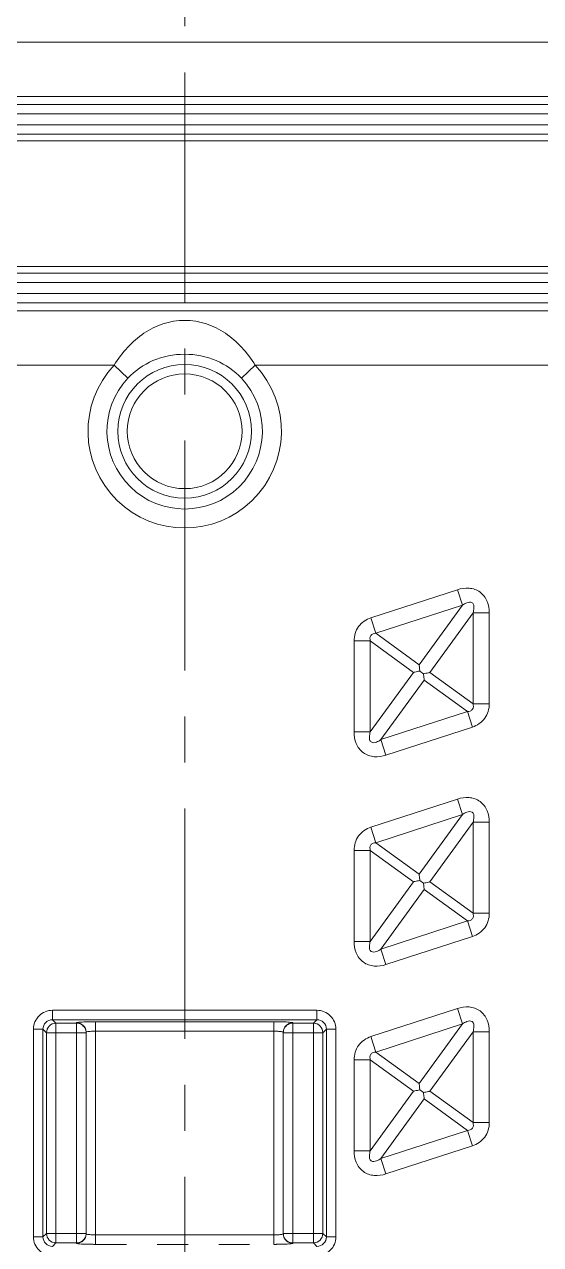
# Model space of a CAD drawing. Header units: millimetres. Extents: x 1815 to 2350, y 526 to 985.
# Drawn here: x 2005.5 to 2032.9, y 780.2 to 844.9 of the extents above; entities that cross this region are included whole.
import ezdxf

# ---------------------------------------------------------------- set-up
doc = ezdxf.new("R2010")
doc.units = ezdxf.units.MM
doc.header["$LTSCALE"] = 16.334999
doc.linetypes.add('CENTER', pattern=[0.6, 0.375, -0.075, 0.075, -0.075])
doc.linetypes.add('HIDDEN', pattern=[0.2, 0.1, -0.1])
doc.layers.get('0').update_dxf_attribs({"lineweight": 18})
doc.layers.add('DEFAULT_2', color=8, linetype='HIDDEN', lineweight=18)

msp = doc.modelspace()

# ---------------------------------------------------------------- linework, layer by layer
at = {"color": 1, "linetype": 'CENTER', "ltscale": 1.990327}
msp.add_line((2013.998, 596.071), (2013.998, 941.071), dxfattribs=at)
at = {"color": 7, "linetype": 'Continuous'}
for p, q in [((2034.098, 843.949), (1993.898, 843.949)), ((1993.898, 841.065), (2034.098, 841.065)), ((2034.098, 840.65), (1993.898, 840.65)), ((1993.898, 840.149), (2034.098, 840.149)), ((2034.098, 839.57), (1993.898, 839.57)), ((1993.898, 839.07), (2034.098, 839.07)), ((2034.098, 838.726), (1993.898, 838.726)), ((1993.898, 832.056), (2034.098, 832.056)), ((2034.098, 831.713), (1993.898, 831.713)), ((1993.898, 831.212), (2034.098, 831.212)), ((2034.098, 830.634), (1993.898, 830.634)), ((1993.898, 830.133), (2034.098, 830.133)), ((1993.898, 829.718), (2034.098, 829.718)), ((1996.922, 826.834), (2010.257, 826.834)), ((2010.99, 826.148), (2010.257, 826.834)), ((2017.007, 826.148), (2017.739, 826.834)), ((2017.739, 826.834), (2034.098, 826.834)), ((2023.87, 813.447), (2028.453, 814.936)), ((2028.453, 814.936), (2028.719, 814.117)), ((2024.136, 812.628), (2028.719, 814.117)), ((2026.428, 810.963), (2028.719, 814.117)), ((2024.136, 812.628), (2023.87, 813.447)), ((2029.283, 813.707), (2026.992, 810.553)), ((2029.283, 813.707), (2029.283, 808.888)), ((2029.283, 813.707), (2030.145, 813.707)), ((2030.145, 808.888), (2030.145, 813.707)), ((2022.977, 812.218), (2022.977, 807.399)), ((2023.838, 812.218), (2022.977, 812.218)), ((2023.838, 807.399), (2023.838, 812.218)), ((2026.13, 810.553), (2023.838, 812.218)), ((2024.136, 812.628), (2026.428, 810.963)), ((2023.838, 807.399), (2026.13, 810.553)), ((2026.694, 810.143), (2024.403, 806.99)), ((2026.657, 810.483), (2026.465, 810.623)), ((2028.985, 808.479), (2026.694, 810.143)), ((2026.992, 810.553), (2029.283, 808.888)), ((2029.283, 808.888), (2030.145, 808.888)), ((2028.985, 808.479), (2024.403, 806.99)), ((2028.985, 808.479), (2029.252, 807.659)), ((2029.252, 807.659), (2024.669, 806.17)), ((2023.838, 807.399), (2022.977, 807.399)), ((2024.669, 806.17), (2024.403, 806.99)), ((2023.87, 802.352), (2028.453, 803.841)), ((2028.453, 803.841), (2028.719, 803.021)), ((2024.136, 801.532), (2028.719, 803.021)), ((2026.428, 799.867), (2028.719, 803.021)), ((2029.283, 802.611), (2026.992, 799.458)), ((2029.283, 802.611), (2029.283, 797.793)), ((2029.283, 802.611), (2030.145, 802.611)), ((2030.145, 797.793), (2030.145, 802.611)), ((2024.136, 801.532), (2023.87, 802.352)), ((2022.977, 801.122), (2022.977, 796.304)), ((2023.838, 801.122), (2022.977, 801.122)), ((2023.838, 796.304), (2023.838, 801.122)), ((2026.13, 799.458), (2023.838, 801.122)), ((2024.136, 801.532), (2026.428, 799.867)), ((2023.838, 796.304), (2026.13, 799.458)), ((2026.465, 799.527), (2026.657, 799.388)), ((2026.992, 799.458), (2029.283, 797.793)), ((2026.694, 799.048), (2024.403, 795.894)), ((2028.985, 797.383), (2026.694, 799.048)), ((2028.985, 797.383), (2024.403, 795.894)), ((2028.985, 797.383), (2029.252, 796.563)), ((2029.283, 797.793), (2030.145, 797.793)), ((2029.252, 796.563), (2024.669, 795.074)), ((2023.838, 796.304), (2022.977, 796.304)), ((2024.669, 795.074), (2024.403, 795.894)), ((2023.87, 791.256), (2028.453, 792.745)), ((2028.453, 792.745), (2028.719, 791.926)), ((2006.988, 792.151), (2006.988, 792.653)), ((2021.009, 792.653), (2006.988, 792.653)), ((2006.988, 792.151), (2007.175, 791.964)), ((2006.988, 792.151), (2021.009, 792.151)), ((2018.722, 792.043), (2009.274, 792.043)), ((2009.275, 780.249), (2009.275, 792.043)), ((2018.722, 792.043), (2018.722, 780.249)), ((2020.822, 791.964), (2021.009, 792.151)), ((2021.009, 792.653), (2021.009, 792.151)), ((2005.984, 791.649), (2005.984, 780.643)), ((2005.984, 791.649), (2006.486, 791.649)), ((2006.486, 780.643), (2006.486, 791.649)), ((2006.673, 791.462), (2006.486, 791.649)), ((2006.673, 791.462), (2006.673, 780.83)), ((2006.673, 791.462), (2008.705, 791.462)), ((2007.175, 780.328), (2007.175, 791.964)), ((2008.27, 791.964), (2007.175, 791.964)), ((2008.27, 791.991), (2008.27, 780.302)), ((2008.772, 791.489), (2008.772, 780.804)), ((2009.275, 791.541), (2018.722, 791.541)), ((2019.224, 780.804), (2019.224, 791.489)), ((2019.224, 791.462), (2021.324, 791.462)), ((2019.727, 780.302), (2019.727, 791.991)), ((2020.822, 791.964), (2019.727, 791.964)), ((2020.822, 791.964), (2020.822, 780.328)), ((2021.511, 791.649), (2021.324, 791.462)), ((2021.324, 780.83), (2021.324, 791.462)), ((2021.511, 791.649), (2021.511, 780.643)), ((2021.511, 791.649), (2022.013, 791.649)), ((2022.013, 780.643), (2022.013, 791.649)), ((2024.136, 790.437), (2028.719, 791.926)), ((2026.428, 788.772), (2028.719, 791.926)), ((2029.283, 791.516), (2026.992, 788.362)), ((2029.283, 791.516), (2029.283, 786.697)), ((2029.283, 791.516), (2030.145, 791.516)), ((2030.145, 786.697), (2030.145, 791.516)), ((2024.136, 790.437), (2023.87, 791.256)), ((2024.136, 790.437), (2026.428, 788.772)), ((2022.977, 790.027), (2022.977, 785.208)), ((2023.838, 790.027), (2022.977, 790.027)), ((2023.838, 785.208), (2023.838, 790.027)), ((2026.13, 788.362), (2023.838, 790.027)), ((2023.838, 785.208), (2026.13, 788.362)), ((2026.657, 788.292), (2026.465, 788.432)), ((2026.992, 788.362), (2029.283, 786.697)), ((2026.694, 787.952), (2024.403, 784.798)), ((2028.985, 786.287), (2026.694, 787.952)), ((2028.985, 786.287), (2024.403, 784.798)), ((2028.985, 786.287), (2029.252, 785.468)), ((2029.283, 786.697), (2030.145, 786.697)), ((2023.838, 785.208), (2022.977, 785.208)), ((2029.252, 785.468), (2024.669, 783.979)), ((2024.669, 783.979), (2024.403, 784.798)), ((2006.486, 780.643), (2005.984, 780.643)), ((2006.486, 780.643), (2006.673, 780.83)), ((2008.772, 780.83), (2006.673, 780.83)), ((2018.722, 780.751), (2009.275, 780.751)), ((2021.324, 780.83), (2019.292, 780.83)), ((2021.324, 780.83), (2021.511, 780.643)), ((2022.013, 780.643), (2021.511, 780.643)), ((2007.175, 780.328), (2006.988, 780.141)), ((2007.175, 780.328), (2008.27, 780.328)), ((2019.727, 780.328), (2020.822, 780.328)), ((2021.009, 780.141), (2020.822, 780.328))]:
    msp.add_line(p, q, dxfattribs=at)
for centre, radius in [((2013.998, 771.071), 101.783), ((2013.998, 823.331), 3.542), ((2013.998, 823.331), 3.04)]:
    msp.add_circle(centre, radius, dxfattribs=at)
for centre, radius, start, end in [((2013.998, 771.071), 104.542, 91.10143, 88.88734), ((2013.998, 771.071), 104.092, 91.10644, 88.8863), ((2013.998, 771.071), 103.581, 91.11024, 88.88976), ((2013.998, 771.071), 104.725, 119.08004, 61.11754), ((2013.998, 823.331), 5.125, 136.88974, 43.1107), ((2013.998, 823.331), 4.119, 136.88856, 43.11144), ((2006.987, 791.65), 1.003, 89.96754, 180.03206), ((2009.018, 783.269), 8.771, 91.80233, 92.96939), ((2009.176, 778.691), 13.351, 91.24255, 91.86342), ((2009.266, 774.456), 17.587, 89.97286, 91.23508), ((2018.724, 773.801), 18.242, 88.7876, 90.00447), ((2021.009, 791.65), 1.003, 359.96754, 90.03206), ((2007.176, 791.461), 0.503, 90.17223, 179.82777), ((2008.271, 791.489), 0.501, 0.00359, 89.95859), ((2019.726, 791.489), 0.501, 90.04158, 179.99644), ((2020.82, 791.461), 0.503, 0.17221, 89.82779), ((2006.987, 780.643), 1.003, 179.9666, 270.03303), ((2007.176, 780.832), 0.503, 180.17221, 269.82779), ((2008.271, 780.804), 0.501, 270.04158, 359.99644), ((2019.726, 780.804), 0.501, 180.00359, 269.95859), ((2020.82, 780.832), 0.503, 270.17221, 359.82779), ((2021.009, 780.643), 1.003, 269.9666, 0.03302), ((2018.82, 793.601), 13.351, 271.24255, 271.86342), ((2018.978, 789.023), 8.771, 271.80233, 272.96939)]:
    msp.add_arc(centre, radius, start, end, dxfattribs=at)
for points, knots in [([(2017.74, 826.834), (2017.533, 827.171), (2017.06, 827.793), (2016.191, 828.557), (2015.157, 829.08), (2013.998, 829.272), (2012.839, 829.08), (2011.806, 828.557), (2010.935, 827.794), (2010.467, 827.169), (2010.257, 826.834)], [0, 0, 0, 0, 1.18892, 2.330692, 3.452907, 4.627662, 5.801382, 6.922946, 8.064691, 9.253816, 9.253816, 9.253816, 9.253816]), ([(2017.007, 826.148), (2016.637, 826.543), (2015.691, 827.196), (2013.996, 827.524), (2012.303, 827.195), (2011.358, 826.542), (2010.99, 826.148)], [0, 0, 0, 0, 1.630862, 3.35284, 5.073744, 6.70121, 6.70121, 6.70121, 6.70121]), ([(2028.453, 814.936), (2028.65, 815), (2029.07, 815.069), (2029.692, 814.862), (2030.08, 814.335), (2030.145, 813.914), (2030.145, 813.707)], [0, 0, 0, 0, 0.627055, 1.250397, 1.873706, 2.500745, 2.500745, 2.500745, 2.500745]), ([(2029.283, 813.707), (2029.308, 813.795), (2029.337, 813.932), (2029.329, 814.119), (2029.252, 814.258), (2029.097, 814.288), (2028.96, 814.249), (2028.834, 814.191), (2028.756, 814.142), (2028.719, 814.117)], [0, 0, 0, 0, 0.275252, 0.41663, 0.563149, 0.709777, 0.851292, 0.989891, 1.127052, 1.127052, 1.127052, 1.127052]), ([(2022.977, 812.218), (2022.977, 812.485), (2023.137, 813.041), (2023.616, 813.365), (2023.87, 813.447)], [0, 0, 0, 0, 0.81101, 1.622691, 1.622691, 1.622691, 1.622691]), ([(2023.838, 812.218), (2023.826, 812.265), (2023.81, 812.365), (2023.854, 812.519), (2023.987, 812.61), (2024.087, 812.625), (2024.136, 812.628)], [0, 0, 0, 0, 0.1475876, 0.3016474, 0.455643, 0.6032034, 0.6032034, 0.6032034, 0.6032034]), ([(2026.465, 810.623), (2026.46, 810.655), (2026.445, 810.768), (2026.433, 810.881), (2026.428, 810.963)], [0, 0, 0, 0, 0.0959613, 0.3421453, 0.3421453, 0.3421453, 0.3421453]), ([(2026.13, 810.553), (2026.154, 810.559), (2026.265, 810.586), (2026.377, 810.608), (2026.465, 810.623)], [0, 0, 0, 0, 0.0753424, 0.3421458, 0.3421458, 0.3421458, 0.3421458]), ([(2026.992, 810.553), (2026.967, 810.547), (2026.856, 810.52), (2026.744, 810.499), (2026.657, 810.483)], [0, 0, 0, 0, 0.0753424, 0.3421458, 0.3421458, 0.3421458, 0.3421458]), ([(2026.694, 810.143), (2026.692, 810.168), (2026.683, 810.282), (2026.669, 810.395), (2026.657, 810.483)], [0, 0, 0, 0, 0.075342, 0.3421457, 0.3421457, 0.3421457, 0.3421457]), ([(2029.283, 808.888), (2029.296, 808.841), (2029.312, 808.741), (2029.267, 808.587), (2029.134, 808.497), (2029.034, 808.481), (2028.985, 808.479)], [0, 0, 0, 0, 0.1475876, 0.3016474, 0.455643, 0.6032034, 0.6032034, 0.6032034, 0.6032034]), ([(2030.145, 808.888), (2030.145, 808.621), (2029.985, 808.066), (2029.506, 807.742), (2029.252, 807.659)], [0, 0, 0, 0, 0.81101, 1.622691, 1.622691, 1.622691, 1.622691]), ([(2024.669, 806.17), (2024.471, 806.106), (2024.051, 806.037), (2023.43, 806.244), (2023.041, 806.771), (2022.977, 807.192), (2022.977, 807.399)], [0, 0, 0, 0, 0.627055, 1.250397, 1.873706, 2.500745, 2.500745, 2.500745, 2.500745]), ([(2023.838, 807.399), (2023.813, 807.312), (2023.785, 807.174), (2023.793, 806.987), (2023.869, 806.849), (2024.024, 806.818), (2024.161, 806.857), (2024.287, 806.915), (2024.365, 806.964), (2024.403, 806.99)], [0, 0, 0, 0, 0.275252, 0.41663, 0.563149, 0.709777, 0.851292, 0.989891, 1.127052, 1.127052, 1.127052, 1.127052]), ([(2028.453, 803.841), (2028.65, 803.905), (2029.07, 803.974), (2029.692, 803.767), (2030.08, 803.24), (2030.145, 802.819), (2030.145, 802.611)], [0, 0, 0, 0, 0.627055, 1.250397, 1.873706, 2.500745, 2.500745, 2.500745, 2.500745]), ([(2029.283, 802.611), (2029.308, 802.699), (2029.337, 802.836), (2029.329, 803.024), (2029.252, 803.162), (2029.097, 803.193), (2028.96, 803.154), (2028.834, 803.096), (2028.756, 803.047), (2028.719, 803.021)], [0, 0, 0, 0, 0.275252, 0.41663, 0.563149, 0.709777, 0.851292, 0.989891, 1.127052, 1.127052, 1.127052, 1.127052]), ([(2022.977, 801.122), (2022.977, 801.389), (2023.137, 801.945), (2023.616, 802.269), (2023.87, 802.352)], [0, 0, 0, 0, 0.81101, 1.622691, 1.622691, 1.622691, 1.622691]), ([(2023.838, 801.122), (2023.826, 801.17), (2023.81, 801.27), (2023.854, 801.424), (2023.987, 801.514), (2024.087, 801.53), (2024.136, 801.532)], [0, 0, 0, 0, 0.1475876, 0.3016474, 0.455643, 0.6032034, 0.6032034, 0.6032034, 0.6032034]), ([(2026.428, 799.867), (2026.429, 799.842), (2026.438, 799.729), (2026.452, 799.615), (2026.465, 799.527)], [0, 0, 0, 0, 0.075342, 0.3421457, 0.3421457, 0.3421457, 0.3421457]), ([(2026.13, 799.458), (2026.154, 799.464), (2026.265, 799.49), (2026.377, 799.512), (2026.465, 799.527)], [0, 0, 0, 0, 0.0753424, 0.3421458, 0.3421458, 0.3421458, 0.3421458]), ([(2026.992, 799.458), (2026.967, 799.451), (2026.856, 799.425), (2026.744, 799.403), (2026.657, 799.388)], [0, 0, 0, 0, 0.0753424, 0.3421458, 0.3421458, 0.3421458, 0.3421458]), ([(2026.657, 799.388), (2026.661, 799.356), (2026.677, 799.243), (2026.688, 799.13), (2026.694, 799.048)], [0, 0, 0, 0, 0.0959613, 0.3421453, 0.3421453, 0.3421453, 0.3421453]), ([(2029.283, 797.793), (2029.296, 797.746), (2029.312, 797.646), (2029.267, 797.491), (2029.134, 797.401), (2029.034, 797.385), (2028.985, 797.383)], [0, 0, 0, 0, 0.1475876, 0.3016474, 0.455643, 0.6032034, 0.6032034, 0.6032034, 0.6032034]), ([(2030.145, 797.793), (2030.145, 797.526), (2029.985, 796.97), (2029.506, 796.646), (2029.252, 796.563)], [0, 0, 0, 0, 0.81101, 1.622691, 1.622691, 1.622691, 1.622691]), ([(2024.669, 795.074), (2024.471, 795.01), (2024.051, 794.941), (2023.43, 795.148), (2023.041, 795.676), (2022.977, 796.096), (2022.977, 796.304)], [0, 0, 0, 0, 0.627055, 1.250397, 1.873706, 2.500745, 2.500745, 2.500745, 2.500745]), ([(2023.838, 796.304), (2023.813, 796.216), (2023.785, 796.079), (2023.793, 795.891), (2023.869, 795.753), (2024.024, 795.722), (2024.161, 795.761), (2024.287, 795.82), (2024.365, 795.868), (2024.403, 795.894)], [0, 0, 0, 0, 0.275252, 0.41663, 0.563149, 0.709777, 0.851292, 0.989891, 1.127052, 1.127052, 1.127052, 1.127052]), ([(2028.453, 792.745), (2028.65, 792.809), (2029.07, 792.878), (2029.692, 792.671), (2030.08, 792.144), (2030.145, 791.723), (2030.145, 791.516)], [0, 0, 0, 0, 0.627055, 1.250397, 1.873706, 2.500745, 2.500745, 2.500745, 2.500745]), ([(2006.988, 792.151), (2006.859, 792.152), (2006.592, 792.045), (2006.485, 791.778), (2006.486, 791.649)], [0, 0, 0, 0, 0.3916806, 0.7833356, 0.7833356, 0.7833356, 0.7833356]), ([(2008.27, 791.991), (2008.27, 791.998), (2008.307, 792.003), (2008.354, 792.013), (2008.451, 792.021), (2008.522, 792.026), (2008.564, 792.028)], [0, 0, 0, 0, 0.0219253, 0.0800167, 0.1737258, 0.2993893, 0.2993893, 0.2993893, 0.2993893]), ([(2019.11, 792.039), (2019.167, 792.038), (2019.347, 792.032), (2019.527, 792.026), (2019.649, 792.011)], [0, 0, 0, 0, 0.1723318, 0.5405515, 0.5405515, 0.5405515, 0.5405515]), ([(2019.649, 792.011), (2019.669, 792.008), (2019.688, 792.003), (2019.727, 791.998), (2019.727, 791.991)], [0, 0, 0, 0, 0.05967288, 0.08215787, 0.08215787, 0.08215787, 0.08215787]), ([(2021.511, 791.649), (2021.511, 791.778), (2021.405, 792.045), (2021.137, 792.152), (2021.009, 792.151)], [0, 0, 0, 0, 0.3916806, 0.7833356, 0.7833356, 0.7833356, 0.7833356]), ([(2029.283, 791.516), (2029.308, 791.604), (2029.337, 791.741), (2029.329, 791.928), (2029.252, 792.067), (2029.097, 792.097), (2028.96, 792.058), (2028.834, 792), (2028.756, 791.951), (2028.719, 791.926)], [0, 0, 0, 0, 0.275252, 0.41663, 0.563149, 0.709777, 0.851292, 0.989891, 1.127052, 1.127052, 1.127052, 1.127052]), ([(2008.811, 791.509), (2008.801, 791.506), (2008.788, 791.503), (2008.772, 791.493), (2008.772, 791.489)], [0, 0, 0, 0, 0.03089175, 0.04526219, 0.04526219, 0.04526219, 0.04526219]), ([(2009.275, 791.541), (2009.182, 791.541), (2009.027, 791.536), (2008.871, 791.524), (2008.811, 791.509)], [0, 0, 0, 0, 0.2791761, 0.4657666, 0.4657666, 0.4657666, 0.4657666]), ([(2018.973, 791.534), (2018.954, 791.536), (2018.87, 791.54), (2018.786, 791.541), (2018.722, 791.541)], [0, 0, 0, 0, 0.0590596, 0.2515622, 0.2515622, 0.2515622, 0.2515622]), ([(2019.224, 791.489), (2019.224, 791.496), (2019.194, 791.508), (2019.15, 791.517), (2019.068, 791.528), (2019.008, 791.532), (2018.973, 791.534)], [0, 0, 0, 0, 0.0219365, 0.0738458, 0.1546906, 0.2594975, 0.2594975, 0.2594975, 0.2594975]), ([(2019.727, 791.964), (2019.64, 791.964), (2019.464, 791.918), (2019.335, 791.788), (2019.292, 791.713)], [0, 0, 0, 0, 0.2622992, 0.5244427, 0.5244427, 0.5244427, 0.5244427]), ([(2022.977, 790.027), (2022.977, 790.294), (2023.137, 790.85), (2023.616, 791.174), (2023.87, 791.256)], [0, 0, 0, 0, 0.81101, 1.622691, 1.622691, 1.622691, 1.622691]), ([(2023.838, 790.027), (2023.826, 790.074), (2023.81, 790.174), (2023.854, 790.328), (2023.987, 790.419), (2024.087, 790.434), (2024.136, 790.437)], [0, 0, 0, 0, 0.1475876, 0.3016474, 0.455643, 0.6032034, 0.6032034, 0.6032034, 0.6032034]), ([(2026.13, 788.362), (2026.154, 788.368), (2026.265, 788.395), (2026.377, 788.417), (2026.465, 788.432)], [0, 0, 0, 0, 0.0753424, 0.3421458, 0.3421458, 0.3421458, 0.3421458]), ([(2026.465, 788.432), (2026.46, 788.463), (2026.445, 788.576), (2026.433, 788.69), (2026.428, 788.772)], [0, 0, 0, 0, 0.0959613, 0.3421453, 0.3421453, 0.3421453, 0.3421453]), ([(2026.992, 788.362), (2026.967, 788.356), (2026.856, 788.329), (2026.744, 788.307), (2026.657, 788.292)], [0, 0, 0, 0, 0.0753424, 0.3421458, 0.3421458, 0.3421458, 0.3421458]), ([(2026.694, 787.952), (2026.692, 787.977), (2026.683, 788.091), (2026.669, 788.204), (2026.657, 788.292)], [0, 0, 0, 0, 0.075342, 0.3421457, 0.3421457, 0.3421457, 0.3421457]), ([(2029.283, 786.697), (2029.296, 786.65), (2029.312, 786.55), (2029.267, 786.396), (2029.134, 786.305), (2029.034, 786.29), (2028.985, 786.287)], [0, 0, 0, 0, 0.1475876, 0.3016474, 0.455643, 0.6032034, 0.6032034, 0.6032034, 0.6032034]), ([(2030.145, 786.697), (2030.145, 786.43), (2029.985, 785.875), (2029.506, 785.55), (2029.252, 785.468)], [0, 0, 0, 0, 0.81101, 1.622691, 1.622691, 1.622691, 1.622691]), ([(2024.669, 783.979), (2024.471, 783.915), (2024.051, 783.846), (2023.43, 784.053), (2023.041, 784.58), (2022.977, 785.001), (2022.977, 785.208)], [0, 0, 0, 0, 0.627055, 1.250397, 1.873706, 2.500745, 2.500745, 2.500745, 2.500745]), ([(2023.838, 785.208), (2023.813, 785.121), (2023.785, 784.983), (2023.793, 784.796), (2023.869, 784.658), (2024.024, 784.627), (2024.161, 784.666), (2024.287, 784.724), (2024.365, 784.773), (2024.403, 784.798)], [0, 0, 0, 0, 0.275252, 0.41663, 0.563149, 0.709777, 0.851292, 0.989891, 1.127052, 1.127052, 1.127052, 1.127052]), ([(2006.486, 780.643), (2006.485, 780.515), (2006.592, 780.247), (2006.859, 780.141), (2006.988, 780.141)], [0, 0, 0, 0, 0.3916806, 0.7833356, 0.7833356, 0.7833356, 0.7833356]), ([(2008.27, 780.328), (2008.356, 780.328), (2008.533, 780.375), (2008.662, 780.504), (2008.705, 780.579)], [0, 0, 0, 0, 0.2622992, 0.5244427, 0.5244427, 0.5244427, 0.5244427]), ([(2008.772, 780.804), (2008.772, 780.797), (2008.802, 780.785), (2008.847, 780.775), (2008.928, 780.765), (2008.989, 780.76), (2009.023, 780.758)], [0, 0, 0, 0, 0.0219365, 0.0738458, 0.1546906, 0.2594975, 0.2594975, 0.2594975, 0.2594975]), ([(2009.023, 780.758), (2009.043, 780.757), (2009.127, 780.753), (2009.211, 780.751), (2009.275, 780.751)], [0, 0, 0, 0, 0.0590596, 0.2515622, 0.2515622, 0.2515622, 0.2515622]), ([(2018.722, 780.751), (2018.815, 780.751), (2018.969, 780.757), (2019.125, 780.768), (2019.186, 780.784)], [0, 0, 0, 0, 0.2791761, 0.4657666, 0.4657666, 0.4657666, 0.4657666]), ([(2019.186, 780.784), (2019.195, 780.786), (2019.208, 780.789), (2019.224, 780.799), (2019.224, 780.804)], [0, 0, 0, 0, 0.03089175, 0.04526219, 0.04526219, 0.04526219, 0.04526219]), ([(2021.009, 780.141), (2021.137, 780.141), (2021.405, 780.247), (2021.511, 780.515), (2021.511, 780.643)], [0, 0, 0, 0, 0.3916806, 0.7833356, 0.7833356, 0.7833356, 0.7833356]), ([(2008.347, 780.282), (2008.328, 780.284), (2008.308, 780.289), (2008.27, 780.295), (2008.27, 780.302)], [0, 0, 0, 0, 0.05967278, 0.08215774, 0.08215774, 0.08215774, 0.08215774]), ([(2008.887, 780.253), (2008.83, 780.255), (2008.65, 780.26), (2008.469, 780.266), (2008.347, 780.282)], [0, 0, 0, 0, 0.1723318, 0.5405516, 0.5405516, 0.5405516, 0.5405516]), ([(2019.727, 780.302), (2019.727, 780.295), (2019.689, 780.289), (2019.643, 780.279), (2019.545, 780.272), (2019.474, 780.267), (2019.433, 780.265)], [0, 0, 0, 0, 0.0219253, 0.0800167, 0.1737258, 0.2993893, 0.2993893, 0.2993893, 0.2993893])]:
    msp.add_open_spline(points, degree=3, knots=knots, dxfattribs=at)
for points in [[(2008.399, 791.947), (2008.357, 791.958), (2008.313, 791.964), (2008.27, 791.964)], [(2008.521, 791.897), (2008.483, 791.919), (2008.442, 791.936), (2008.399, 791.947)], [(2008.705, 791.713), (2008.662, 791.788), (2008.596, 791.854), (2008.521, 791.897)], [(2008.772, 791.462), (2008.772, 791.549), (2008.748, 791.638), (2008.705, 791.713)], [(2019.292, 791.713), (2019.248, 791.638), (2019.224, 791.549), (2019.224, 791.462)], [(2008.705, 780.579), (2008.748, 780.654), (2008.772, 780.744), (2008.772, 780.83)], [(2019.224, 780.83), (2019.224, 780.744), (2019.248, 780.654), (2019.292, 780.579)], [(2019.292, 780.579), (2019.335, 780.504), (2019.4, 780.439), (2019.475, 780.396)], [(2019.475, 780.396), (2019.513, 780.374), (2019.555, 780.357), (2019.597, 780.346)], [(2019.597, 780.346), (2019.639, 780.334), (2019.683, 780.328), (2019.727, 780.328)]]:
    msp.add_open_spline(points, degree=3, dxfattribs=at)
at = {"layer": 'DEFAULT_2', "color": 8, "linetype": 'HIDDEN'}
for p, q in [((2008.705, 791.462), (2008.772, 791.462)), ((2019.292, 780.83), (2019.224, 780.83)), ((2009.274, 780.249), (2018.722, 780.249))]:
    msp.add_line(p, q, dxfattribs=at)
for centre, radius, start, end in [((2009.273, 798.492), 18.243, 268.7876, 270.00447), ((2018.73, 797.836), 17.587, 269.97286, 271.23508)]:
    msp.add_arc(centre, radius, start, end, dxfattribs=at)

doc.saveas('drawing.dxf')
